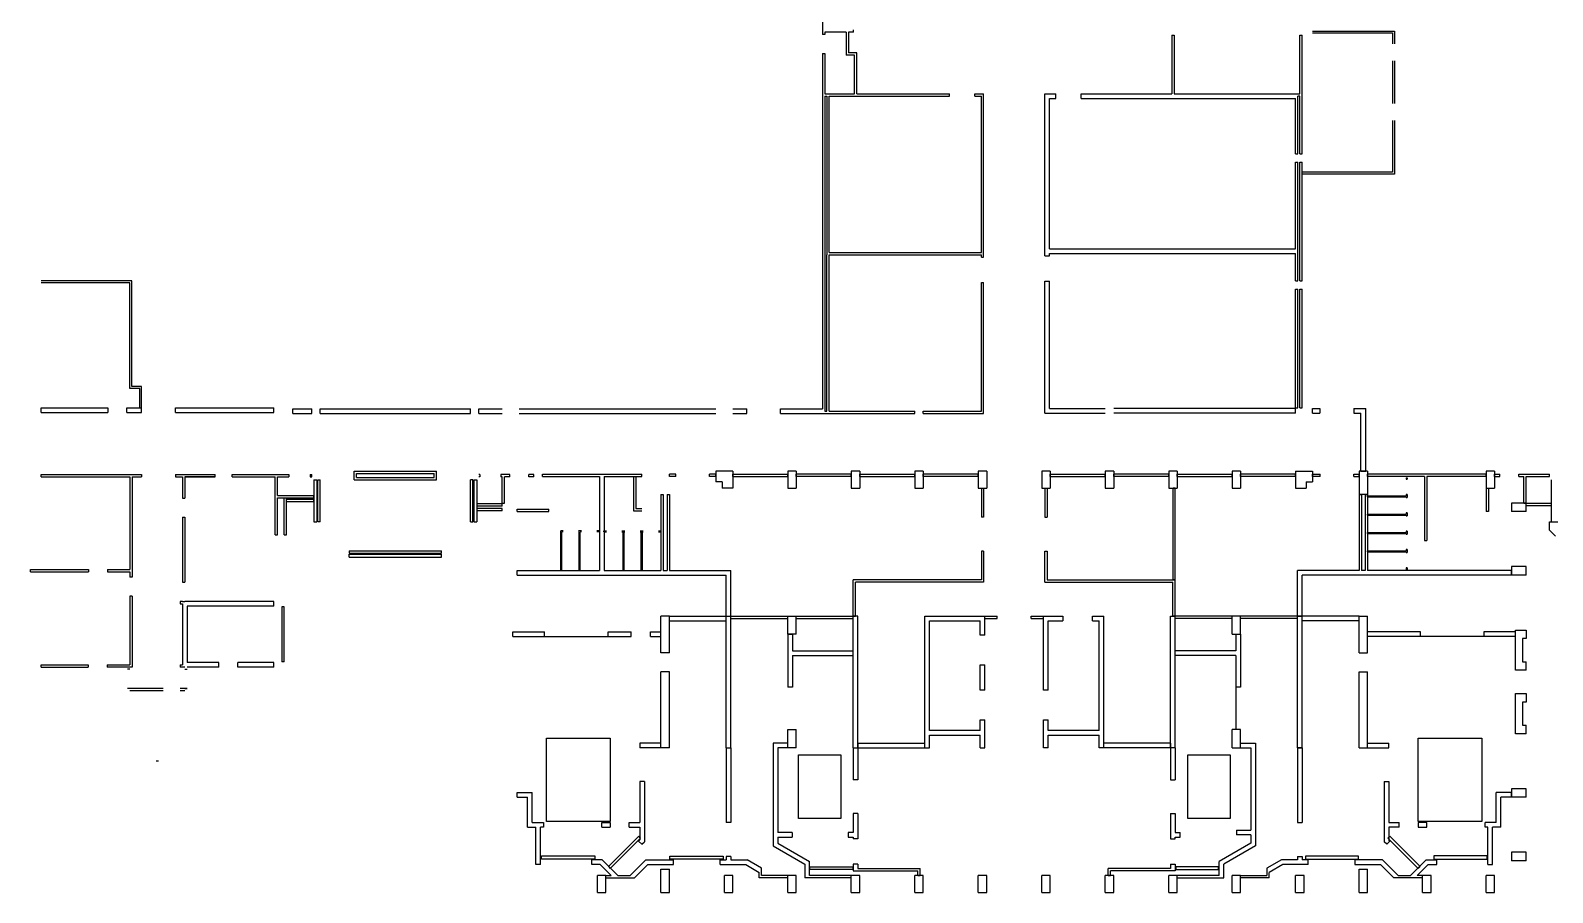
# Model space of a CAD drawing. Header units: millimetres. Extents: x -50633 to 80232, y -9924 to 66926.
# Drawn here: x -47533 to 24411, y -9924 to 30803 of the extents above; entities that cross this region are included whole.
import ezdxf

# ---------------------------------------------------------------- set-up
doc = ezdxf.new("R2010")
doc.units = ezdxf.units.MM
doc.layers.add('WA_EXT', color=7, linetype='Continuous')

msp = doc.modelspace()

# ---------------------------------------------------------------- linework, layer by layer
at = {"layer": 'WA_EXT', "linetype": 'Continuous'}
for p, q in [((-10088, 32693), (-10088, 30611)), ((-9978, 30611), (-10088, 30611)), ((-9978, 30721), (-9978, 30611)), ((-8978, 30721), (-9978, 30721)), ((-8978, 30721), (-8978, 29631)), ((-8633, 30721), (-8868, 30721)), ((-8868, 30721), (-8868, 29741)), ((-8633, 30721), (-8633, 30831)), ((6412, 30576), (6412, 27816)), ((6412, 30576), (6522, 30576)), ((6522, 30576), (6522, 27816)), ((12467, 27816), (12467, 30576)), ((12467, 30576), (12577, 30576)), ((12577, 24976), (12577, 30576)), ((-10088, 29711), (-9978, 29711)), ((-10088, 29711), (-10088, 12926)), ((-9978, 29711), (-9978, 27816)), ((-8588, 29631), (-8978, 29631)), ((-8468, 29741), (-8868, 29741)), ((-8588, 27813), (-8588, 29631)), ((-8478, 27816), (-8478, 29741)), ((-9978, 27816), (-8588, 27816)), ((-9978, 27706), (-9978, 20206)), ((-9978, 27706), (-9898, 27706)), ((-9898, 27706), (-9898, 20206)), ((-9788, 20316), (-9788, 27706)), ((-9788, 27706), (-4088, 27706)), ((-8478, 27816), (-4088, 27816)), ((-4088, 27706), (-4088, 27816)), ((-2888, 27706), (-2888, 27816)), ((-2888, 27816), (-2478, 27816)), ((-2888, 27706), (-2588, 27706)), ((-2588, 20316), (-2588, 27706)), ((-2478, 20096), (-2478, 27816)), ((412, 27816), (935, 27816)), ((412, 20158), (412, 27816)), ((632, 27596), (935, 27596)), ((632, 20488), (632, 27596)), ((935, 27596), (935, 27816)), ((2135, 27816), (6412, 27816)), ((2135, 27596), (2135, 27816)), ((2135, 27596), (12267, 27596)), ((6522, 27816), (12467, 27816)), ((12267, 24976), (12267, 27596)), ((12377, 24976), (12377, 27703)), ((12467, 27703), (12377, 27703)), ((12467, 24976), (12467, 27703)), ((12267, 24976), (12377, 24976)), ((12267, 20488), (12267, 24576)), ((12267, 24576), (12377, 24576)), ((12377, 18976), (12377, 24576)), ((12467, 24976), (12577, 24976)), ((12467, 18976), (12467, 24576)), ((12467, 24576), (12577, 24576)), ((12577, 18976), (12577, 24576)), ((-9978, 20206), (-9978, 12816)), ((-9898, 12816), (-9898, 20206)), ((-9788, 20316), (-2588, 20316)), ((-9788, 20206), (-2588, 20206)), ((-9788, 12816), (-9788, 20206)), ((-2588, 20096), (-2588, 20206)), ((412, 20158), (632, 20158)), ((632, 20488), (12267, 20488)), ((632, 20268), (12267, 20268)), ((632, 20158), (632, 20268)), ((12267, 18976), (12267, 20268)), ((-2588, 20096), (-2478, 20096)), ((-42748, 18976), (-47033, 18976)), ((-42838, 18886), (-47033, 18886)), ((-42838, 13886), (-42838, 18886)), ((-42748, 13976), (-42748, 18976)), ((-2588, 18896), (-2478, 18896)), ((-2588, 12816), (-2588, 18896)), ((-2478, 12706), (-2478, 18896)), ((412, 18958), (632, 18958)), ((412, 12721), (412, 18958)), ((632, 12941), (632, 18958)), ((12267, 18976), (12377, 18976)), ((12467, 18976), (12577, 18976)), ((12267, 12976), (12267, 18576)), ((12267, 18576), (12377, 18576)), ((12377, 12976), (12377, 18576)), ((12467, 12976), (12467, 18576)), ((12467, 18576), (12577, 18576)), ((12577, 12976), (12577, 18576)), ((-42368, 13886), (-42838, 13886)), ((-42278, 13976), (-42748, 13976)), ((-42368, 12976), (-42368, 13886)), ((-42278, 12976), (-42278, 13976)), ((-47033, 12976), (-43875, 12976)), ((-47033, 12756), (-47033, 12976)), ((-43875, 12976), (-43875, 12756)), ((-42975, 12976), (-42278, 12976)), ((-42975, 12756), (-42975, 12976)), ((-42368, 12976), (-42278, 12976)), ((-42278, 12756), (-42278, 12976)), ((-40678, 12976), (-36033, 12976)), ((-40678, 12756), (-40678, 12976)), ((-36033, 12756), (-36033, 12976)), ((12267, 12976), (12377, 12976)), ((12467, 12976), (12577, 12976)), ((-47033, 12756), (-43875, 12756)), ((-42975, 12756), (-42278, 12756)), ((-40678, 12756), (-36033, 12756)), ((-35133, 12706), (-35133, 12926)), ((-35133, 12926), (-34233, 12926)), ((-35133, 12706), (-34233, 12706)), ((-34233, 12706), (-34233, 12926)), ((-33833, 12706), (-33833, 12926)), ((-33833, 12926), (-26733, 12926)), ((-33833, 12706), (-26733, 12706)), ((-26733, 12706), (-26733, 12926)), ((-26333, 12706), (-26333, 12926)), ((-26333, 12926), (-25233, 12926)), ((-26333, 12706), (-25233, 12706)), ((-24433, 12926), (-15133, 12926)), ((-24433, 12706), (-15133, 12706)), ((-14333, 12926), (-13676, 12926)), ((-14333, 12706), (-13676, 12706)), ((-13676, 12706), (-13676, 12926)), ((-12076, 12706), (-12076, 12926)), ((-12076, 12926), (-10088, 12926)), ((-12076, 12706), (-5733, 12706)), ((-9978, 12816), (-9898, 12816)), ((-9788, 12816), (-5733, 12816)), ((-5733, 12706), (-5733, 12816)), ((-5333, 12706), (-5333, 12816)), ((-5333, 12816), (-2588, 12816)), ((-5333, 12706), (-2478, 12706)), ((412, 12721), (3267, 12721)), ((632, 12941), (3267, 12941)), ((12267, 12941), (3667, 12941)), ((12267, 12721), (3667, 12721)), ((12267, 12721), (12267, 12941)), ((13067, 12941), (13411, 12941)), ((13067, 12721), (13067, 12941)), ((13067, 12721), (13411, 12721)), ((13411, 12941), (13411, 12721)), ((15011, 12941), (15587, 12941)), ((15011, 12941), (15011, 12721)), ((15011, 12721), (15357, 12721)), ((15357, 9976), (15357, 12721)), ((15587, 9976), (15587, 12941)), ((-47033, 9831), (-42278, 9831)), ((-47033, 9721), (-47033, 9831)), ((-47033, 9831), (-42278, 9831)), ((-47033, 9721), (-42838, 9721)), ((-47033, 9721), (-42838, 9721)), ((-46663, 9831), (-42278, 9831)), ((-46663, 9831), (-42278, 9831)), ((-42838, 9721), (-42838, 5331)), ((-42728, 9721), (-42728, 4976)), ((-42728, 9721), (-42278, 9721)), ((-42728, 9721), (-42278, 9721)), ((-42278, 9831), (-42278, 9721)), ((-42278, 9831), (-42278, 9721)), ((-40678, 9831), (-40678, 9721)), ((-40678, 9831), (-38797, 9831)), ((-40678, 9831), (-38797, 9831)), ((-40678, 9831), (-40678, 9721)), ((-40678, 9831), (-38797, 9831)), ((-40678, 9831), (-38797, 9831)), ((-40678, 9721), (-40338, 9721)), ((-40678, 9721), (-40338, 9721)), ((-40338, 9721), (-40338, 8705)), ((-40228, 9721), (-40228, 8705)), ((-38797, 9721), (-40228, 9721)), ((-40228, 9721), (-38797, 9721)), ((-40228, 9721), (-38797, 9721)), ((-38797, 9721), (-40228, 9721)), ((-38797, 9721), (-38797, 9831)), ((-38797, 9721), (-38797, 9831)), ((-37997, 9831), (-35917, 9831)), ((-37997, 9721), (-37997, 9831)), ((-37997, 9831), (-35319, 9831)), ((-37997, 9721), (-37997, 9831)), ((-37997, 9831), (-35917, 9831)), ((-37997, 9831), (-35319, 9831)), ((-37997, 9721), (-35963, 9721)), ((-37997, 9721), (-35963, 9721)), ((-37997, 9721), (-35963, 9721)), ((-37997, 9721), (-35963, 9721)), ((-35963, 6976), (-35963, 9721)), ((-35853, 8837), (-35853, 9721)), ((-35853, 9721), (-35319, 9721)), ((-35319, 9831), (-35319, 9721)), ((-34319, 9831), (-34319, 9721)), ((-34319, 9831), (-34233, 9831)), ((-34319, 9721), (-34233, 9721)), ((-34233, 9721), (-34233, 9831)), ((-34133, 9576), (-34133, 7593)), ((-34133, 9576), (-33993, 9576)), ((-33993, 9576), (-33993, 7593)), ((-33943, 7593), (-33943, 9576)), ((-33943, 9576), (-33833, 9576)), ((-33833, 7593), (-33833, 9576)), ((-32233, 9976), (-28333, 9976)), ((-32233, 9576), (-32233, 9976)), ((-32233, 9576), (-28333, 9576)), ((-32123, 9686), (-32123, 9866)), ((-32123, 9866), (-28443, 9866)), ((-32123, 9686), (-28443, 9686)), ((-28443, 9686), (-28443, 9866)), ((-28333, 9576), (-28333, 9976)), ((-26733, 7593), (-26733, 9576)), ((-26623, 9576), (-26733, 9576)), ((-26623, 7593), (-26623, 9576)), ((-26573, 9576), (-26573, 7593)), ((-26573, 9576), (-26433, 9576)), ((-26433, 9576), (-26433, 7593)), ((-26292, 9831), (-26333, 9831)), ((-26292, 9721), (-26333, 9721)), ((-26292, 9831), (-26292, 9721)), ((-25292, 9831), (-25292, 9721)), ((-24878, 9831), (-25292, 9831)), ((-25233, 9721), (-25292, 9721)), ((-25233, 8476), (-25233, 9721)), ((-24878, 9721), (-25123, 9721)), ((-25123, 8476), (-25123, 9721)), ((-24878, 9721), (-24878, 9831)), ((-23978, 9721), (-23978, 9831)), ((-23733, 9831), (-23978, 9831)), ((-23733, 9721), (-23978, 9721)), ((-23733, 9721), (-23733, 9831)), ((-23333, 9726), (-23333, 9836)), ((-23333, 9836), (-18633, 9836)), ((-23333, 9726), (-20643, 9726)), ((-20643, 9726), (-20643, 5296)), ((-20423, 9726), (-20423, 5296)), ((-20423, 9726), (-18633, 9726)), ((-19029, 9726), (-19029, 8111)), ((-18914, 9726), (-18914, 8226)), ((-18633, 9726), (-18633, 9836)), ((-17333, 9726), (-17333, 9836)), ((-17033, 9836), (-17333, 9836)), ((-17033, 9726), (-17333, 9726)), ((-17033, 9726), (-17033, 9836)), ((-15433, 9726), (-15433, 9836)), ((-15133, 9836), (-15433, 9836)), ((-15133, 9726), (-15433, 9726)), ((-14333, 9976), (-15133, 9976)), ((-15133, 9976), (-15133, 9476)), ((-15133, 9726), (-15133, 9836)), ((-14833, 9476), (-15133, 9476)), ((-14833, 9476), (-14833, 9176)), ((-14333, 9976), (-14333, 9176)), ((-14333, 9726), (-14333, 9836)), ((-14333, 9836), (-11733, 9836)), ((-14333, 9726), (-11733, 9726)), ((-11733, 9976), (-11733, 9176)), ((-11333, 9976), (-11733, 9976)), ((-11733, 9726), (-11733, 9836)), ((-11333, 9976), (-11333, 9176)), ((-11333, 9726), (-11333, 9836)), ((-8733, 9836), (-11333, 9836)), ((-8733, 9726), (-11333, 9726)), ((-8333, 9976), (-8733, 9976)), ((-8733, 9976), (-8733, 9176)), ((-8733, 9726), (-8733, 9836)), ((-8333, 9976), (-8333, 9176)), ((-8333, 9726), (-8333, 9836)), ((-8333, 9836), (-5733, 9836)), ((-8333, 9726), (-5733, 9726)), ((-5333, 9976), (-5733, 9976)), ((-5733, 9976), (-5733, 9176)), ((-5733, 9726), (-5733, 9836)), ((-5333, 9976), (-5333, 9176)), ((-5333, 9726), (-5333, 9836)), ((-2733, 9836), (-5333, 9836)), ((-2733, 9726), (-5333, 9726)), ((-2733, 9976), (-2733, 9176)), ((-2333, 9976), (-2733, 9976)), ((-2733, 9726), (-2733, 9836)), ((-2333, 9976), (-2333, 9176)), ((267, 9976), (267, 9176)), ((667, 9976), (267, 9976)), ((667, 9976), (667, 9176)), ((667, 9726), (667, 9836)), ((667, 9836), (3267, 9836)), ((667, 9726), (3267, 9726)), ((3267, 9976), (3267, 9176)), ((3667, 9976), (3267, 9976)), ((3267, 9726), (3267, 9836)), ((3667, 9976), (3667, 9176)), ((6267, 9836), (3667, 9836)), ((3667, 9726), (3667, 9836)), ((6267, 9726), (3667, 9726)), ((6267, 9976), (6267, 9176)), ((6667, 9976), (6267, 9976)), ((6267, 9726), (6267, 9836)), ((6667, 9976), (6667, 9176)), ((6667, 9836), (9267, 9836)), ((6667, 9726), (6667, 9836)), ((6667, 9726), (9267, 9726)), ((9667, 9976), (9267, 9976)), ((9267, 9976), (9267, 9176)), ((9267, 9726), (9267, 9836)), ((9667, 9976), (9667, 9176)), ((12267, 9836), (9667, 9836)), ((9667, 9726), (9667, 9836)), ((12267, 9726), (9667, 9726)), ((12267, 9976), (12267, 9176)), ((12267, 9976), (13067, 9976)), ((12267, 9726), (12267, 9836)), ((12767, 9476), (13067, 9476)), ((12767, 9476), (12767, 9176)), ((13067, 9976), (13067, 9476)), ((13067, 9836), (13423, 9836)), ((13067, 9726), (13067, 9836)), ((13423, 9726), (13067, 9726)), ((13423, 9726), (13423, 9836)), ((15023, 9836), (15267, 9836)), ((15023, 9726), (15023, 9836)), ((15023, 9726), (15267, 9726)), ((15267, 9976), (15267, 8876)), ((15667, 9976), (15267, 9976)), ((15267, 9726), (15267, 9836)), ((15357, 9976), (15587, 9976)), ((15667, 9976), (15667, 8876)), ((21267, 9836), (15667, 9836)), ((15667, 9726), (15667, 9836)), ((18357, 9726), (15667, 9726)), ((17488, 9671), (17488, 9599)), ((17488, 9671), (17538, 9671)), ((17488, 9599), (17538, 9599)), ((17538, 9671), (17538, 9599)), ((18357, 9726), (18357, 6705)), ((21267, 9726), (18467, 9726)), ((18467, 9726), (18467, 6705)), ((21267, 9976), (21267, 9176)), ((21667, 9976), (21267, 9976)), ((21267, 9726), (21267, 9836)), ((21667, 9976), (21667, 9176)), ((21667, 9836), (21912, 9836)), ((21667, 9726), (21667, 9836)), ((21667, 9726), (21912, 9726)), ((21912, 9726), (21912, 9836)), ((22812, 9726), (22812, 9836)), ((22812, 9836), (24267, 9836)), ((22812, 9726), (23057, 9726)), ((23057, 8476), (23057, 9726)), ((23167, 8366), (23167, 9726)), ((23167, 9726), (24267, 9726)), ((24267, 9726), (24267, 9836)), ((24367, 7593), (24367, 9576)), ((-40338, 8705), (-40228, 8705)), ((-35853, 8837), (-34133, 8837)), ((-35853, 8727), (-34133, 8727)), ((-35853, 6976), (-35853, 8727)), ((-35541, 6976), (-35541, 8727)), ((-35431, 6976), (-35431, 8727)), ((-35431, 8654), (-34133, 8654)), ((-34133, 8727), (-34133, 8837)), ((-34133, 8544), (-34133, 8727)), ((-17733, 8876), (-17623, 8876)), ((-17733, 8876), (-17733, 5296)), ((-17623, 8876), (-17623, 5296)), ((-17443, 8876), (-17333, 8876)), ((-17443, 8876), (-17443, 5296)), ((-17333, 8876), (-17333, 5296)), ((-14333, 9176), (-14833, 9176)), ((-11733, 9176), (-11333, 9176)), ((-8733, 9176), (-8333, 9176)), ((-5733, 9176), (-5333, 9176)), ((-2733, 9176), (-2333, 9176)), ((-2588, 9176), (-2478, 9176)), ((-2588, 9176), (-2588, 7811)), ((-2478, 9176), (-2478, 7811)), ((267, 9176), (667, 9176)), ((412, 9176), (522, 9176)), ((412, 9176), (412, 7811)), ((522, 9176), (522, 7811)), ((3267, 9176), (3667, 9176)), ((6267, 9176), (6667, 9176)), ((6487, 4846), (6487, 9176)), ((6577, 9176), (6487, 9176)), ((6577, 4846), (6577, 9176)), ((9267, 9176), (9667, 9176)), ((12267, 9176), (12767, 9176)), ((15667, 8876), (15267, 8876)), ((15267, 8876), (15377, 8876)), ((15267, 8876), (15267, 5296)), ((15377, 8876), (15377, 5296)), ((15557, 8876), (15667, 8876)), ((15557, 8876), (15557, 5296)), ((15667, 8876), (15667, 5296)), ((15667, 8819), (17488, 8819)), ((15667, 8769), (15667, 8819)), ((15667, 8769), (17488, 8769)), ((17538, 8879), (17488, 8879)), ((17488, 8879), (17488, 8819)), ((17488, 8879), (17488, 8819)), ((17488, 8769), (17488, 8733)), ((17488, 8733), (17538, 8733)), ((17538, 8879), (17538, 8769)), ((17538, 8879), (17538, 8733)), ((21267, 9176), (21667, 9176)), ((21267, 9176), (21267, 8076)), ((21267, 9176), (21377, 9176)), ((21377, 9176), (21377, 8076)), ((-35431, 8544), (-34133, 8544)), ((-25233, 8447), (-26433, 8447)), ((-25233, 8337), (-26433, 8337)), ((-25233, 8218), (-26433, 8218)), ((-25233, 8108), (-26433, 8108)), ((-25233, 8476), (-25123, 8476)), ((-25233, 8337), (-25233, 8447)), ((-25233, 8108), (-25233, 8218)), ((-24533, 8076), (-24533, 8186)), ((-24533, 8186), (-23033, 8186)), ((-24533, 8076), (-23033, 8076)), ((-23033, 8076), (-23033, 8186)), ((-19029, 8111), (-18633, 8111)), ((-18914, 8226), (-18633, 8226)), ((15667, 7953), (17488, 7953)), ((15667, 7903), (15667, 7953)), ((17488, 8013), (17488, 7953)), ((17538, 8013), (17488, 8013)), ((17488, 8013), (17488, 7953)), ((17538, 8013), (17538, 7903)), ((17538, 8013), (17538, 7867)), ((21377, 8076), (21267, 8076)), ((22467, 8476), (22467, 8076)), ((23167, 8476), (22467, 8476)), ((23167, 8076), (22467, 8076)), ((23057, 8476), (24367, 8476)), ((23167, 8076), (23167, 8476)), ((23167, 8366), (24367, 8366)), ((24367, 8366), (24367, 8476)), ((-40338, 7805), (-40228, 7805)), ((-40338, 7805), (-40338, 4731)), ((-40228, 7805), (-40228, 4731)), ((-34133, 7593), (-33993, 7593)), ((-33833, 7593), (-33943, 7593)), ((-26733, 7593), (-26623, 7593)), ((-26573, 7593), (-26433, 7593)), ((-2478, 7811), (-2588, 7811)), ((412, 7811), (522, 7811)), ((15667, 7903), (17488, 7903)), ((17488, 7903), (17488, 7867)), ((17488, 7867), (17538, 7867)), ((24267, 7193), (24267, 7593)), ((24267, 7593), (24667, 7593)), ((-35963, 6976), (-35853, 6976)), ((-35541, 6976), (-35431, 6976)), ((-22462, 5296), (-22462, 7166)), ((-22352, 7166), (-22462, 7166)), ((-22412, 5296), (-22412, 7116)), ((-22352, 7116), (-22412, 7116)), ((-21486, 7166), (-21632, 7166)), ((-21596, 7116), (-21632, 7116)), ((-21486, 7166), (-21596, 7166)), ((-21596, 5296), (-21596, 7116)), ((-21486, 7116), (-21546, 7116)), ((-21546, 5296), (-21546, 7116)), ((-21486, 7116), (-21546, 7116)), ((-20643, 7166), (-20766, 7166)), ((-20643, 7116), (-20766, 7116)), ((-20643, 7116), (-20643, 7166)), ((-20428, 7166), (-20304, 7166)), ((-20428, 7116), (-20428, 7166)), ((-20428, 7116), (-20304, 7116)), ((-20340, 7116), (-20304, 7116)), ((-19584, 7166), (-19474, 7166)), ((-19584, 7166), (-19439, 7166)), ((-19584, 7116), (-19524, 7116)), ((-19584, 7116), (-19524, 7116)), ((-19524, 5296), (-19524, 7116)), ((-19474, 5296), (-19474, 7116)), ((-19474, 7116), (-19439, 7116)), ((-18719, 7166), (-18573, 7166)), ((-18719, 7166), (-18609, 7166)), ((-18719, 7116), (-18659, 7116)), ((-18719, 7116), (-18659, 7116)), ((-18659, 5296), (-18659, 7116)), ((-18609, 7116), (-18573, 7116)), ((-18609, 5296), (-18609, 7116)), ((-17853, 7166), (-17733, 7166)), ((-17853, 7166), (-17743, 7166)), ((-17853, 7116), (-17733, 7116)), ((-17853, 7116), (-17793, 7116)), ((-17733, 7116), (-17733, 7166)), ((15667, 7037), (15667, 7087)), ((15667, 7087), (17488, 7087)), ((15667, 7037), (17488, 7037)), ((17488, 7147), (17488, 7087)), ((17488, 7147), (17488, 7087)), ((17538, 7147), (17488, 7147)), ((17488, 7037), (17488, 7002)), ((17488, 7002), (17538, 7002)), ((17538, 7147), (17538, 7002)), ((17538, 7147), (17538, 7037)), ((18357, 6705), (18467, 6705)), ((24267, 7193), (24550, 6910)), ((-32466, 6226), (-28100, 6226)), ((-32466, 6226), (-32466, 6116)), ((-32466, 6116), (-28100, 6116)), ((-32466, 6066), (-28100, 6066)), ((-32466, 5926), (-32466, 6066)), ((-32466, 5926), (-28100, 5926)), ((-28100, 6116), (-28100, 6226)), ((-28100, 5926), (-28100, 6066)), ((-2478, 6211), (-2588, 6211)), ((-2588, 6211), (-2588, 4846)), ((-2478, 6211), (-2478, 4736)), ((412, 6211), (522, 6211)), ((412, 4736), (412, 6211)), ((522, 6211), (522, 4846)), ((15667, 6222), (17488, 6222)), ((15667, 6172), (15667, 6222)), ((15667, 6172), (17488, 6172)), ((17488, 6282), (17488, 6222)), ((17488, 6282), (17488, 6222)), ((17538, 6282), (17488, 6282)), ((17488, 6172), (17488, 6136)), ((17488, 6136), (17538, 6136)), ((17538, 6282), (17538, 6172)), ((17538, 6282), (17538, 6136)), ((-47533, 5331), (-44788, 5331)), ((-47533, 5221), (-47533, 5331)), ((-47533, 5221), (-44788, 5221)), ((-44788, 5331), (-44788, 5221)), ((-43888, 5331), (-43888, 5221)), ((-43888, 5331), (-42838, 5331)), ((-43888, 5221), (-42838, 5221)), ((-42838, 5221), (-42838, 4976)), ((-24533, 5076), (-24533, 5296)), ((-24533, 5296), (-20643, 5296)), ((-24533, 5076), (-14643, 5076)), ((-22462, 5296), (-22412, 5296)), ((-21596, 5296), (-21546, 5296)), ((-20423, 5296), (-17733, 5296)), ((-17623, 5296), (-17443, 5296)), ((-17333, 5296), (-14423, 5296)), ((-14643, 3136), (-14643, 5076)), ((-14423, 3026), (-14423, 5296)), ((12357, 3026), (12357, 5296)), ((15267, 5296), (12357, 5296)), ((12577, 2916), (12577, 5076)), ((22467, 5076), (12577, 5076)), ((15557, 5296), (15377, 5296)), ((22467, 5296), (15667, 5296)), ((17488, 5416), (17488, 5296)), ((17488, 5416), (17488, 5356)), ((17538, 5416), (17488, 5416)), ((17538, 5296), (17488, 5296)), ((17538, 5416), (17538, 5296)), ((17538, 5416), (17538, 5306)), ((22467, 5476), (22467, 5076)), ((23167, 5476), (22467, 5476)), ((22467, 5076), (22467, 5296)), ((23167, 5076), (22467, 5076)), ((23167, 5076), (23167, 5476)), ((-42728, 4976), (-42838, 4976)), ((-40338, 4731), (-40228, 4731)), ((-2588, 4846), (-8643, 4846)), ((-8643, 3026), (-8643, 4846)), ((-2478, 4736), (-8533, 4736)), ((-8533, 3136), (-8533, 4736)), ((412, 4736), (6467, 4736)), ((522, 4846), (6577, 4846)), ((6467, 3136), (6467, 4736)), ((6577, 4846), (6487, 4846)), ((6577, 3026), (6577, 4846)), ((-42728, 4076), (-42838, 4076)), ((-42838, 4076), (-42838, 3476)), ((-42728, 4076), (-42728, 3831)), ((-42728, 3831), (-42728, 3476)), ((-40338, 3831), (-40458, 3831)), ((-40458, 3831), (-40458, 3721)), ((-40458, 3721), (-40338, 3721)), ((-40338, 3831), (-40228, 3831)), ((-40338, 3721), (-40338, 831)), ((-36033, 3831), (-40228, 3831)), ((-36033, 3611), (-40118, 3611)), ((-40118, 3611), (-40118, 941)), ((-36033, 3611), (-36033, 3831)), ((-42838, 3476), (-42838, 831)), ((-42728, 3476), (-42728, 721)), ((-35533, 3576), (-35643, 3576)), ((-35643, 3576), (-35643, 976)), ((-35533, 976), (-35533, 3576)), ((-17333, 3136), (-17733, 3136)), ((-17733, 1398), (-17733, 3136)), ((-17333, 2916), (-17333, 3136)), ((-17333, 1398), (-17333, 3136)), ((-17333, 3136), (-14643, 3136)), ((-17333, 2916), (-14643, 2916)), ((-14643, 2916), (-14643, 3136)), ((-14643, 3136), (-14423, 3136)), ((-14643, -3084), (-14643, 3136)), ((-14423, -3084), (-14423, 3136)), ((-14423, 3136), (-11733, 3136)), ((-14423, 3026), (-11733, 3026)), ((-11733, 3026), (-11733, 3136)), ((-11733, 3136), (-11333, 3136)), ((-11733, 2276), (-11733, 3136)), ((-11333, 3026), (-11333, 3136)), ((-11333, 2276), (-11333, 3136)), ((-11333, 3136), (-8533, 3136)), ((-11333, 3026), (-8643, 3026)), ((-8423, 3136), (-8643, 3136)), ((-8643, -3084), (-8643, 3136)), ((-8423, -3084), (-8423, 3136)), ((-5263, 3136), (-2423, 3136)), ((-5263, -3084), (-5263, 3136)), ((-5043, 2916), (-2643, 2916)), ((-5043, -2264), (-5043, 2916)), ((-2643, 2236), (-2643, 2916)), ((-2423, 3026), (-2423, 3136)), ((-2423, 3136), (-1833, 3136)), ((-2423, 2236), (-2423, 3136)), ((-2423, 3026), (-1833, 3026)), ((-1833, 3026), (-1833, 3136)), ((-233, 3136), (357, 3136)), ((-233, 3026), (-233, 3136)), ((-233, 3026), (357, 3026)), ((357, 3026), (357, 3136)), ((357, -364), (357, 3136)), ((357, 3136), (1267, 3136)), ((577, 2916), (1267, 2916)), ((577, -364), (577, 2916)), ((1267, 3136), (1267, 2916)), ((2667, 2916), (2667, 3136)), ((2667, 3136), (3197, 3136)), ((2667, 2916), (2977, 2916)), ((2977, -2264), (2977, 2916)), ((3197, -3084), (3197, 3136)), ((6357, 3136), (6577, 3136)), ((6357, -3084), (6357, 3136)), ((9267, 3136), (6467, 3136)), ((6577, -3084), (6577, 3136)), ((9267, 3026), (6577, 3026)), ((9267, 3026), (9267, 3136)), ((9267, 2276), (9267, 3136)), ((9667, 3136), (9267, 3136)), ((12577, 3136), (9667, 3136)), ((9667, 3026), (9667, 3136)), ((9667, 2276), (9667, 3136)), ((12357, 3026), (9667, 3026)), ((12357, 3136), (12577, 3136)), ((12357, -3084), (12357, 3136)), ((15267, 3136), (12577, 3136)), ((12577, -3084), (12577, 3136)), ((15267, 2916), (12577, 2916)), ((15267, 2916), (15267, 3136)), ((15267, 3136), (15667, 3136)), ((15267, 1398), (15267, 3136)), ((15667, 1398), (15667, 3136)), ((-24733, 2166), (-24733, 2386)), ((-24733, 2386), (-23233, 2386)), ((-24733, 2166), (-23233, 2166)), ((-23233, 2166), (-23233, 2386)), ((-23233, 2166), (-20233, 2166)), ((-20233, 2386), (-19133, 2386)), ((-20233, 2166), (-20233, 2386)), ((-20233, 2166), (-19133, 2166)), ((-19133, 2166), (-19133, 2386)), ((-18233, 2386), (-17733, 2386)), ((-18233, 2166), (-18233, 2386)), ((-18233, 2166), (-17733, 2166)), ((-17733, 2166), (-17733, 2386)), ((-11733, 2276), (-11513, 2276)), ((-11333, 2276), (-11733, 2276)), ((-11733, 2276), (-11733, -224)), ((-11513, 2276), (-11513, 1496)), ((-2423, 2236), (-2643, 2236)), ((9267, 2276), (9667, 2276)), ((9447, 2276), (9667, 2276)), ((9447, 2276), (9447, 1496)), ((9667, 2276), (9667, -224)), ((18167, 2386), (15667, 2386)), ((15667, 2166), (15667, 2386)), ((18167, 2166), (15667, 2166)), ((18167, 2166), (18167, 2386)), ((21167, 2166), (18167, 2166)), ((22667, 2386), (21167, 2386)), ((21167, 2386), (21167, 2166)), ((22667, 2166), (21167, 2166)), ((22667, 576), (22667, 2476)), ((22667, 2476), (23167, 2476)), ((22667, 2166), (22667, 2386)), ((23167, 2476), (23167, 2076)), ((-11513, 1496), (-8643, 1496)), ((-8643, 1276), (-8643, 1496)), ((6577, 1276), (6577, 1496)), ((9447, 1496), (6577, 1496)), ((22987, 2076), (22987, 976)), ((23167, 2076), (22987, 2076)), ((-47033, 831), (-44806, 831)), ((-47033, 721), (-47033, 831)), ((-47033, 721), (-44806, 721)), ((-44806, 831), (-44806, 721)), ((-43906, 831), (-43906, 721)), ((-43906, 831), (-42838, 831)), ((-42728, 721), (-43906, 721)), ((-40458, 831), (-40338, 831)), ((-40458, 831), (-40458, 721)), ((-40228, 721), (-40458, 721)), ((-38625, 941), (-40118, 941)), ((-38625, 721), (-40118, 721)), ((-38625, 721), (-38625, 941)), ((-36033, 941), (-37725, 941)), ((-37725, 721), (-37725, 941)), ((-36033, 721), (-37725, 721)), ((-36033, 721), (-36033, 941)), ((-35533, 976), (-35643, 976)), ((-17333, 1398), (-17733, 1398)), ((-11513, 1276), (-11513, -224)), ((-11513, 1276), (-8643, 1276)), ((-2643, -364), (-2643, 836)), ((-2643, 836), (-2423, 836)), ((-2423, -364), (-2423, 836)), ((9447, 1276), (6577, 1276)), ((9447, 1276), (9447, -224)), ((15267, 1398), (15667, 1398)), ((22987, 976), (23167, 976)), ((23167, 576), (23167, 976)), ((-42838, 621), (-42948, 621)), ((-40228, 621), (-40118, 621)), ((-17733, -3084), (-17733, 498)), ((-17333, 498), (-17733, 498)), ((-17333, -3084), (-17333, 498)), ((15267, -3084), (15267, 498)), ((15267, 498), (15667, 498)), ((15667, -3084), (15667, 498)), ((23167, 576), (22667, 576)), ((-42838, -279), (-42948, -279)), ((-41261, -279), (-42948, -279)), ((-41261, -394), (-42833, -394)), ((-40118, -279), (-40461, -279)), ((-40233, -394), (-40461, -394)), ((-40228, -279), (-40118, -279)), ((-11513, -224), (-11733, -224)), ((-2423, -364), (-2643, -364)), ((577, -364), (357, -364)), ((9447, -224), (9447, -2224)), ((9667, -224), (9447, -224)), ((22667, -2424), (22667, -524)), ((22667, -524), (23167, -524)), ((23167, -524), (23167, -924)), ((23167, -924), (22987, -924)), ((22987, -924), (22987, -2024)), ((-2643, -2264), (-2643, -1764)), ((-2643, -1764), (-2423, -1764)), ((-2423, -3084), (-2423, -1764)), ((357, -1764), (577, -1764)), ((357, -3084), (357, -1764)), ((577, -2264), (577, -1764)), ((22987, -2024), (23167, -2024)), ((23167, -2424), (23167, -2024)), ((-23133, -2624), (-20133, -2624)), ((-23133, -6574), (-23133, -2624)), ((-20133, -2624), (-20133, -6574)), ((-18733, -2864), (-18733, -3084)), ((-17733, -2864), (-18733, -2864)), ((-17733, -3084), (-17733, -2864)), ((-11733, -2864), (-12433, -2864)), ((-12433, -2864), (-12433, -7724)), ((-11733, -2224), (-11333, -2224)), ((-11733, -3084), (-11733, -2224)), ((-11733, -3084), (-11733, -2864)), ((-11333, -3084), (-11333, -2224)), ((-8423, -2864), (-8423, -4597)), ((-8423, -2864), (-5263, -2864)), ((-5263, -3084), (-5263, -2864)), ((-2643, -2264), (-5043, -2264)), ((-5043, -3084), (-5043, -2484)), ((-5043, -2484), (-2643, -2484)), ((-2643, -3084), (-2643, -2484)), ((2977, -2264), (577, -2264)), ((577, -2484), (2977, -2484)), ((577, -3084), (577, -2484)), ((2977, -3084), (2977, -2484)), ((3197, -3084), (3197, -2864)), ((6357, -2864), (3197, -2864)), ((6357, -2864), (6357, -4597)), ((9667, -2224), (9267, -2224)), ((9267, -3084), (9267, -2224)), ((9667, -3084), (9667, -2224)), ((9667, -3084), (9667, -2864)), ((9667, -2864), (10367, -2864)), ((10367, -2864), (10367, -7724)), ((15667, -3084), (15667, -2864)), ((15667, -2864), (16667, -2864)), ((16667, -3084), (16667, -2864)), ((18067, -2624), (21067, -2624)), ((18067, -6574), (18067, -2624)), ((21067, -2624), (21067, -6574)), ((23167, -2424), (22667, -2424)), ((-17733, -3084), (-18733, -3084)), ((-17333, -3084), (-17733, -3084)), ((-14643, -3084), (-14423, -3084)), ((-14643, -3084), (-14423, -3084)), ((-14643, -3084), (-14643, -6614)), ((-14423, -3084), (-14423, -6614)), ((-11733, -3084), (-12213, -3084)), ((-12213, -3084), (-12213, -7084)), ((-11333, -3084), (-11733, -3084)), ((-11233, -6424), (-11233, -3424)), ((-11233, -3424), (-9233, -3424)), ((-9233, -3424), (-9233, -6424)), ((-8643, -3084), (-8643, -4597)), ((-8643, -3084), (-5263, -3084)), ((-8643, -3084), (-8423, -3084)), ((-5263, -3084), (-5043, -3084)), ((-2643, -3084), (-2423, -3084)), ((577, -3084), (357, -3084)), ((3197, -3084), (2977, -3084)), ((6577, -3084), (3197, -3084)), ((6577, -3084), (6357, -3084)), ((6577, -3084), (6577, -4597)), ((9267, -3084), (9667, -3084)), ((9667, -3084), (10147, -3084)), ((10147, -3084), (10147, -6977)), ((12357, -3084), (12577, -3084)), ((12357, -3084), (12357, -6614)), ((12577, -3084), (12357, -3084)), ((12577, -3084), (12577, -6614)), ((15267, -3084), (15667, -3084)), ((15667, -3084), (16667, -3084)), ((-41478, -3724), (-41588, -3724)), ((-18513, -4684), (-18733, -4684)), ((-18733, -4684), (-18733, -6614)), ((-18513, -4684), (-18513, -7522)), ((-8423, -4597), (-8643, -4597)), ((6357, -4597), (6577, -4597)), ((16447, -4684), (16447, -7522)), ((16447, -4684), (16667, -4684)), ((16667, -4684), (16667, -6614)), ((23167, -5024), (22467, -5024)), ((22467, -5024), (22467, -5424)), ((23167, -5424), (23167, -5024)), ((-24533, -5424), (-24533, -5204)), ((-24533, -5204), (-23818, -5204)), ((-24533, -5424), (-24038, -5424)), ((-24038, -6834), (-24038, -5424)), ((-23818, -6614), (-23818, -5204)), ((22467, -5204), (21752, -5204)), ((21752, -6614), (21752, -5204)), ((22467, -5424), (21972, -5424)), ((21972, -6834), (21972, -5424)), ((22467, -5424), (22467, -5204)), ((23167, -5424), (22467, -5424)), ((-9233, -6424), (-11233, -6424)), ((-8643, -6197), (-8643, -7084)), ((-8423, -6197), (-8643, -6197)), ((-8423, -6197), (-8423, -7390)), ((6357, -6197), (6357, -7390)), ((6357, -6197), (6577, -6197)), ((6577, -6197), (6577, -7084)), ((-24038, -6834), (-23643, -6834)), ((-23818, -6614), (-23288, -6614)), ((-23643, -8604), (-23643, -6834)), ((-23288, -6834), (-23423, -6834)), ((-23423, -8604), (-23423, -6834)), ((-23288, -6614), (-23288, -6834)), ((-20133, -6574), (-23133, -6574)), ((-20533, -6834), (-20533, -6614)), ((-20533, -6614), (-20133, -6614)), ((-20533, -6834), (-20133, -6834)), ((-20133, -6614), (-20133, -6834)), ((-19233, -6834), (-19233, -6614)), ((-19233, -6614), (-18733, -6614)), ((-19233, -6834), (-18733, -6834)), ((-18733, -6834), (-18733, -7431)), ((-14423, -6614), (-14643, -6614)), ((-11533, -7084), (-12213, -7084)), ((-11533, -7084), (-11533, -7304)), ((-8643, -7084), (-8883, -7084)), ((-8883, -7084), (-8883, -7304)), ((6577, -7084), (6817, -7084)), ((6817, -7304), (6817, -7084)), ((9467, -6977), (10147, -6977)), ((9467, -6977), (9467, -7197)), ((12357, -6614), (12577, -6614)), ((16667, -6614), (17167, -6614)), ((16667, -6834), (16667, -7431)), ((17167, -6834), (16667, -6834)), ((17167, -6834), (17167, -6614)), ((21067, -6574), (18067, -6574)), ((18067, -6614), (18067, -6834)), ((18467, -6614), (18067, -6614)), ((18067, -6834), (18467, -6834)), ((18467, -6834), (18467, -6614)), ((21752, -6614), (21223, -6614)), ((21223, -6834), (21223, -6614)), ((21357, -6834), (21223, -6834)), ((21357, -8604), (21357, -6834)), ((21577, -8604), (21577, -6834)), ((21972, -6834), (21577, -6834)), ((-18793, -7491), (-18733, -7431)), ((-18793, -7491), (-18637, -7646)), ((-18637, -7646), (-18513, -7522)), ((-12433, -7724), (-10933, -8590)), ((-12213, -7304), (-12213, -7597)), ((-12213, -7304), (-11533, -7304)), ((-12213, -7597), (-10713, -8463)), ((-8883, -7304), (-8643, -7304)), ((-8643, -7304), (-8643, -7390)), ((-8423, -7390), (-8643, -7390)), ((6357, -7390), (6577, -7390)), ((6577, -7304), (6817, -7304)), ((6577, -7390), (6577, -7304)), ((10147, -7597), (8647, -8463)), ((10367, -7724), (8867, -8590)), ((10147, -7197), (9467, -7197)), ((10147, -7197), (10147, -7597)), ((16572, -7646), (16447, -7522)), ((16572, -7646), (16727, -7491)), ((16727, -7491), (16667, -7431)), ((-23423, -8604), (-23643, -8604)), ((-21005, -8604), (-21005, -8384)), ((-20510, -8384), (-21005, -8384)), ((-20601, -8604), (-21005, -8604)), ((-20081, -9124), (-20601, -8604)), ((-19770, -9124), (-20510, -8384)), ((-19182, -9124), (-18442, -8384)), ((-18981, -9234), (-18351, -8604)), ((-18442, -8384), (-17133, -8384)), ((-18351, -8604), (-17133, -8604)), ((-17133, -8604), (-17133, -8384)), ((-14933, -8604), (-14933, -8384)), ((-14933, -8384), (-14643, -8384)), ((-14933, -8604), (-13721, -8604)), ((-14643, -8214), (-14643, -8384)), ((-14423, -8214), (-14643, -8214)), ((-14423, -8214), (-14423, -8384)), ((-14423, -8384), (-13662, -8384)), ((-13721, -8604), (-13088, -8970)), ((-12978, -8779), (-13662, -8384)), ((-10933, -8590), (-10933, -9234)), ((-10713, -9124), (-10713, -8463)), ((-8423, -8590), (-8643, -8590)), ((-8643, -8590), (-8643, -8904)), ((-8423, -8590), (-8423, -8794)), ((6357, -8590), (6577, -8590)), ((6357, -8590), (6357, -8794)), ((6577, -8590), (6577, -8904)), ((8647, -9124), (8647, -8463)), ((8867, -9234), (8867, -8590)), ((11596, -8384), (10912, -8779)), ((11655, -8604), (11022, -8970)), ((12357, -8384), (11596, -8384)), ((12867, -8604), (11655, -8604)), ((12357, -8214), (12357, -8384)), ((12357, -8214), (12577, -8214)), ((12577, -8214), (12577, -8384)), ((12867, -8384), (12577, -8384)), ((12867, -8604), (12867, -8384)), ((15067, -8384), (15067, -8604)), ((16377, -8384), (15067, -8384)), ((15067, -8604), (16285, -8604)), ((16915, -9234), (16285, -8604)), ((17117, -9124), (16377, -8384)), ((17704, -9124), (18444, -8384)), ((18016, -9124), (18536, -8604)), ((18444, -8384), (18939, -8384)), ((18536, -8604), (18939, -8604)), ((18939, -8604), (18939, -8384)), ((21357, -8604), (21577, -8604)), ((22467, -8024), (22467, -8424)), ((23167, -8024), (22467, -8024)), ((23167, -8424), (22467, -8424)), ((23167, -8424), (23167, -8024)), ((-20733, -9924), (-20733, -9124)), ((-20333, -9124), (-20733, -9124)), ((-20333, -9924), (-20333, -9124)), ((-20333, -9234), (-20333, -9124)), ((-20333, -9124), (-20081, -9124)), ((-20333, -9234), (-18981, -9234)), ((-19770, -9124), (-19182, -9124)), ((-17733, -9924), (-17733, -8824)), ((-17733, -8824), (-17333, -8824)), ((-17333, -9924), (-17333, -8824)), ((-14333, -9124), (-14733, -9124)), ((-14733, -9924), (-14733, -9124)), ((-14333, -9924), (-14333, -9124)), ((-13088, -9234), (-13088, -8970)), ((-11733, -9234), (-13088, -9234)), ((-12978, -9124), (-12978, -8779)), ((-11733, -9124), (-12978, -9124)), ((-11333, -9124), (-11733, -9124)), ((-11733, -9924), (-11733, -9124)), ((-11733, -9234), (-11733, -9124)), ((-11333, -9924), (-11333, -9124)), ((-8733, -9234), (-10933, -9234)), ((-8733, -9124), (-10713, -9124)), ((-8333, -9124), (-8733, -9124)), ((-8733, -9924), (-8733, -9124)), ((-8733, -9234), (-8733, -9124)), ((-8643, -8904), (-5588, -8904)), ((-8423, -8794), (-5478, -8794)), ((-8333, -9924), (-8333, -9124)), ((-5333, -9124), (-5733, -9124)), ((-5733, -9924), (-5733, -9124)), ((-5588, -9124), (-5588, -8904)), ((-5588, -9124), (-5478, -9124)), ((-5478, -9124), (-5478, -8794)), ((-5333, -9924), (-5333, -9124)), ((-2733, -9924), (-2733, -9124)), ((-2333, -9124), (-2733, -9124)), ((-2333, -9924), (-2333, -9124)), ((267, -9924), (267, -9124)), ((667, -9124), (267, -9124)), ((667, -9924), (667, -9124)), ((3667, -9124), (3267, -9124)), ((3267, -9924), (3267, -9124)), ((6357, -8794), (3412, -8794)), ((3412, -9124), (3412, -8794)), ((3412, -9124), (3522, -9124)), ((6577, -8904), (3522, -8904)), ((3522, -9124), (3522, -8904)), ((3667, -9924), (3667, -9124)), ((6267, -9924), (6267, -9124)), ((6667, -9124), (6267, -9124)), ((6667, -9924), (6667, -9124)), ((8647, -9124), (6667, -9124)), ((6667, -9234), (8867, -9234)), ((9667, -9124), (9267, -9124)), ((9267, -9924), (9267, -9124)), ((9667, -9924), (9667, -9124)), ((9667, -9234), (9667, -9124)), ((9667, -9124), (10912, -9124)), ((11022, -9234), (9667, -9234)), ((10912, -8779), (10912, -9124)), ((11022, -9234), (11022, -8970)), ((12267, -9924), (12267, -9124)), ((12667, -9124), (12267, -9124)), ((12667, -9924), (12667, -9124)), ((15267, -9924), (15267, -8824)), ((15267, -8824), (15667, -8824)), ((15667, -9924), (15667, -8824)), ((18267, -9234), (16915, -9234)), ((17117, -9124), (17704, -9124)), ((18267, -9124), (18016, -9124)), ((18267, -9924), (18267, -9124)), ((18667, -9124), (18267, -9124)), ((18267, -9234), (18267, -9124)), ((18667, -9924), (18667, -9124)), ((21267, -9924), (21267, -9124)), ((21667, -9124), (21267, -9124)), ((21667, -9924), (21667, -9124)), ((-20733, -9924), (-20333, -9924)), ((-17733, -9924), (-17333, -9924)), ((-14733, -9924), (-14333, -9924)), ((-11733, -9924), (-11333, -9924)), ((-8733, -9924), (-8333, -9924)), ((-5733, -9924), (-5333, -9924)), ((-2733, -9924), (-2333, -9924)), ((267, -9924), (667, -9924)), ((3267, -9924), (3667, -9924)), ((6267, -9924), (6667, -9924)), ((9267, -9924), (9667, -9924)), ((12267, -9924), (12667, -9924)), ((15267, -9924), (15667, -9924)), ((18267, -9924), (18667, -9924)), ((21267, -9924), (21667, -9924))]:
    msp.add_line(p, q, dxfattribs=at)
at = {"layer": 'WA_EXT'}
for points in [[(13067, 30776), (16942, 30776), (16942, 30166)], [(13067, 30686), (16852, 30686), (16852, 30166)], [(16852, 29366), (16852, 27346)], [(16942, 29366), (16942, 27346)], [(16852, 26546), (16852, 24106), (12577, 24106)], [(16942, 26546), (16942, 24016), (12577, 24016)]]:
    msp.add_lwpolyline(points, dxfattribs=at)
at = {"layer": 'WA_EXT', "linetype": 'Continuous'}
for points in [[(7167, -6424), (7167, -3424), (9167, -3424), (9167, -6424), (7167, -6424)], [(-20125, -8784), (-18694, -7352), (-18784, -7262), (-20216, -8694), (-20125, -8784)], [(18060, -8784), (16628, -7352), (16719, -7262), (18150, -8694), (18060, -8784)], [(-20864, -8344), (-23379, -8344), (-23379, -8196), (-20864, -8196), (-20864, -8344)], [(-14794, -8346), (-17309, -8346), (-17309, -8198), (-14794, -8198), (-14794, -8346)], [(12728, -8346), (15244, -8346), (15244, -8198), (12728, -8198), (12728, -8346)], [(18798, -8344), (21314, -8344), (21314, -8196), (18798, -8196), (18798, -8344)], [(-8669, -8837), (-10694, -8837), (-10694, -8709), (-8669, -8709), (-8669, -8837)], [(6604, -8837), (8629, -8837), (8629, -8709), (6604, -8709), (6604, -8837)]]:
    msp.add_lwpolyline(points, dxfattribs=at)

doc.saveas('drawing.dxf')
